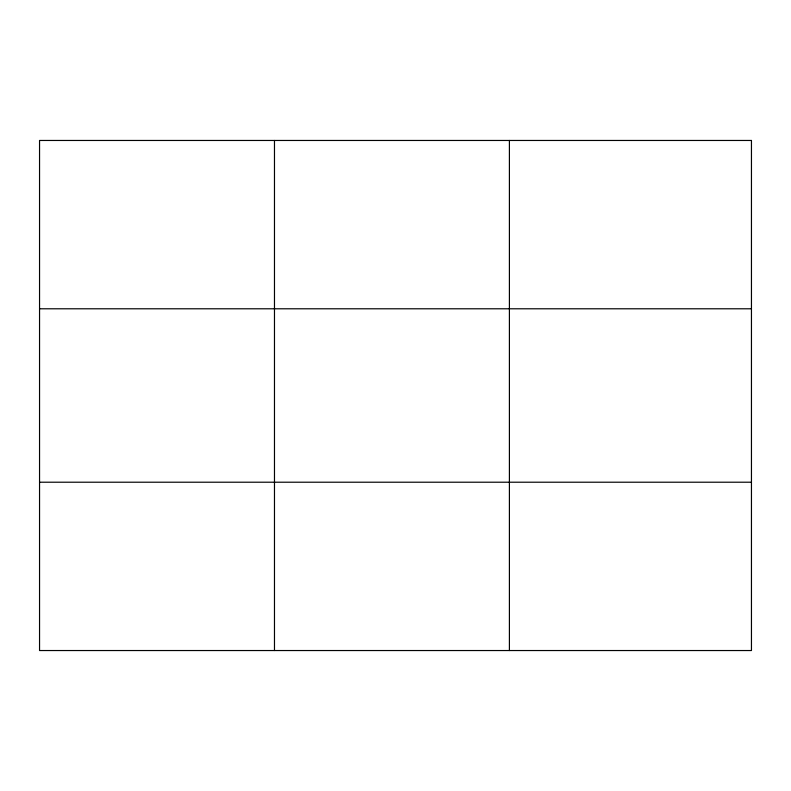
<?xml version="1.0" encoding="UTF-8"?>
<svg xmlns="http://www.w3.org/2000/svg" width="791" height="791" viewBox="0 0 791 791"><rect width="100%" height="100%" fill="white"/><g stroke="black" fill="none" stroke-linecap="round" stroke-linejoin="round"><path stroke-width="1.19" d="M274.477 140.462L274.477 650.538M509.404 140.462L509.404 650.538M39.55 308.787L751.45 308.787M39.55 482.213L751.45 482.213M751.45 140.462L751.45 650.538L39.55 650.538L39.55 140.462L751.45 140.462"/></g></svg>
